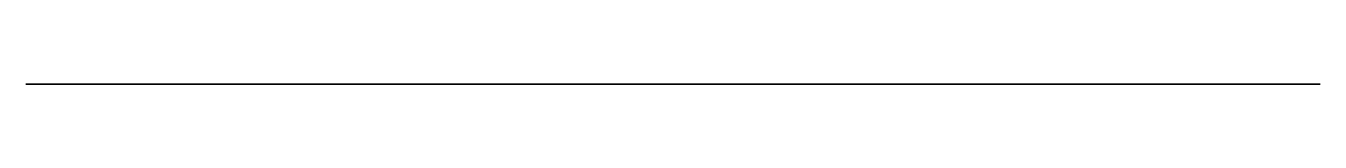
# Model space of a CAD drawing. Header units: millimetres. Extents: x -130 to 124, y 0 to 0.
import ezdxf

# ---------------------------------------------------------------- set-up
doc = ezdxf.new("R2010")
doc.units = ezdxf.units.MM
doc.header["$MEASUREMENT"] = 0
doc.layers.add('C. VCS Case Back_NEW v12_Sketch1', color=7, linetype='Continuous')

msp = doc.modelspace()

# ---------------------------------------------------------------- linework, layer by layer
at = {"layer": 'C. VCS Case Back_NEW v12_Sketch1'}
for p, q in [((-124.08, 0, 24.13), (-130.43, 0, 24.13)), ((-130.43, 0, -26.67), (-130.43, 0, -1.27)), ((-130.43, 0, 24.13), (-130.43, 0, 49.53)), ((-124.08, 0, -26.67), (-130.43, 0, -26.67)), ((-130.43, 0, -1.27), (-124.08, 0, -1.27)), ((-130.43, 0, 49.53), (-124.08, 0, 49.53)), ((-124.08, 0, -45.72), (-124.08, 0, -26.67)), ((-124.08, 0, -1.27), (-124.08, 0, 24.13)), ((-124.08, 0, 68.58), (-75.82, 0, 68.58)), ((-124.08, 0, 49.53), (-124.08, 0, 68.58)), ((117.22, 0, -45.72), (-124.08, 0, -45.72)), ((104.52, 0, 43.18), (-111.38, 0, 43.18)), ((-111.38, 0, 30.48), (104.52, 0, 30.48)), ((-111.38, 0, 43.18), (-111.38, 0, 30.48)), ((-75.82, 0, 68.58), (-75.82, 0, 74.93)), ((-75.82, 0, 74.93), (-27.56, 0, 74.93)), ((-66.93, 0, -16.51), (-66.93, 0, -34.29)), ((-41.53, 0, -16.51), (-66.93, 0, -16.51)), ((-66.93, 0, -34.29), (-41.53, 0, -34.29)), ((-41.53, 0, -34.29), (-41.53, 0, -16.51)), ((-27.56, 0, 68.58), (20.7, 0, 68.58)), ((-27.56, 0, 74.93), (-27.56, 0, 68.58)), ((20.7, 0, 68.58), (20.7, 0, 74.93)), ((20.7, 0, 74.93), (68.96, 0, 74.93)), ((68.96, 0, 74.93), (68.96, 0, 68.58)), ((68.96, 0, 68.58), (117.22, 0, 68.58)), ((104.52, 0, 30.48), (104.52, 0, 43.18)), ((117.22, 0, 24.13), (117.22, 0, -1.27)), ((117.22, 0, 68.58), (117.22, 0, 49.53)), ((123.57, 0, 24.13), (117.22, 0, 24.13)), ((117.22, 0, -1.27), (123.57, 0, -1.27)), ((123.57, 0, -26.67), (117.22, 0, -26.67)), ((117.22, 0, 49.53), (123.57, 0, 49.53)), ((117.22, 0, -26.67), (117.22, 0, -45.72)), ((123.57, 0, -1.27), (123.57, 0, -26.67)), ((123.57, 0, 49.53), (123.57, 0, 24.13))]:
    msp.add_line(p, q, dxfattribs=at)
at = {"layer": 'C. VCS Case Back_NEW v12_Sketch1', "extrusion": (0, 1, 0)}
for centre, radius in [((105.03, 54.61), 6.4), ((105.03, -29.21), 6.4), ((99.79, -42.29), 1.9), ((88.92, -42.29), 1.9), ((-78.81, -42.29), 1.9), ((-89.68, -42.29), 1.9), ((-98.17, 54.61), 6.4), ((-98.17, -29.21), 6.4)]:
    msp.add_circle(centre, radius, dxfattribs=at)
at = {"layer": 'C. VCS Case Back_NEW v12_Sketch1'}
msp.add_point((0, 0), dxfattribs=at)

doc.saveas('drawing.dxf')
